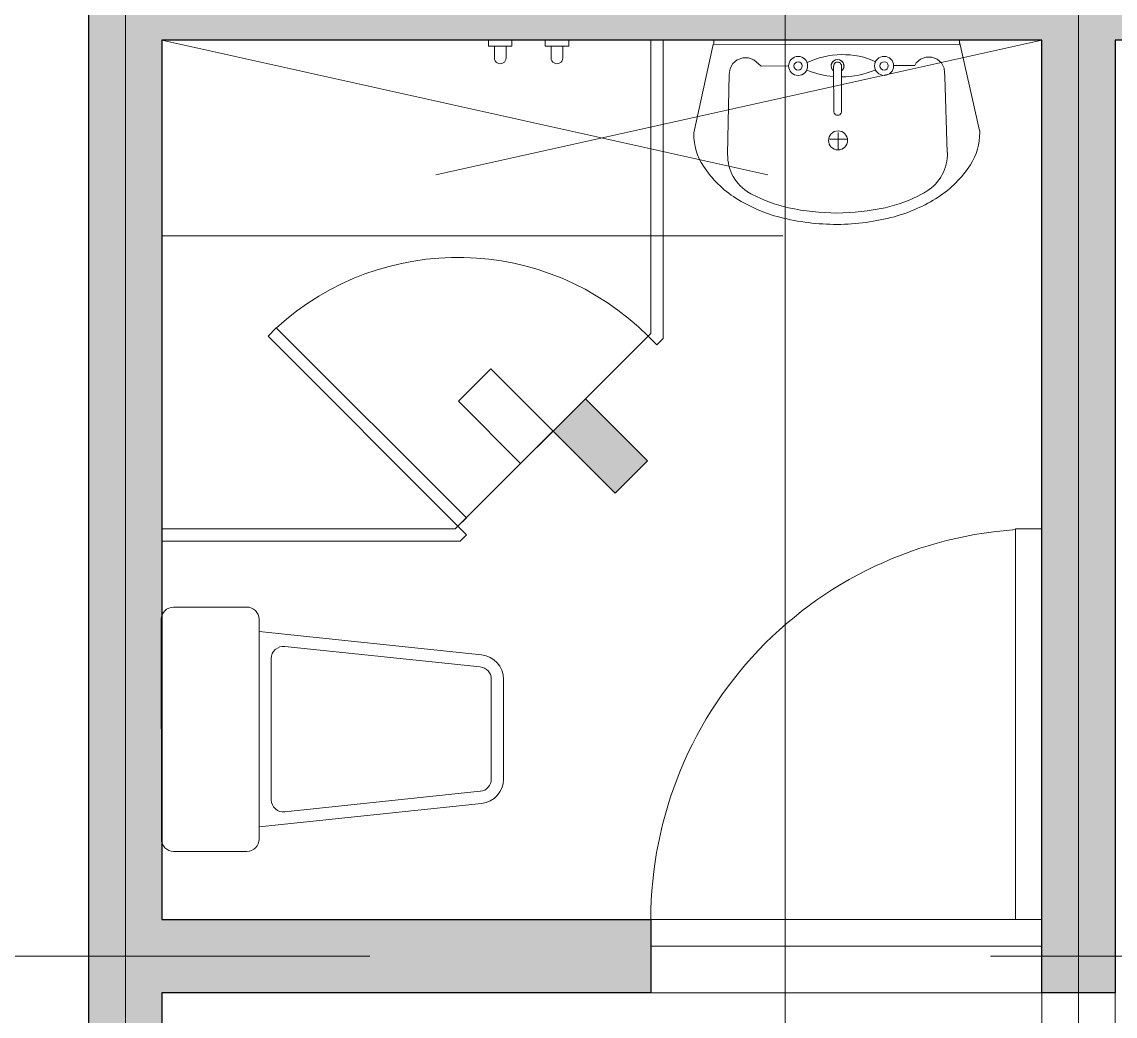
# Model space of a CAD drawing. Header units: metres. Extents: x -54 to 264, y -14 to 31.
# Drawn here: x 38.434 to 40.671, y 9.803 to 11.838 of the extents above; entities that cross this region are included whole.
import ezdxf

# ---------------------------------------------------------------- set-up
doc = ezdxf.new("R2010")
doc.units = ezdxf.units.M
doc.header["$LTSCALE"] = 0.001
doc.linetypes.add('CENTERX2', pattern=[101.6, 63.5, -12.7, 12.7, -12.7])
doc.linetypes.add('HIDDENX2', pattern=[19.05, 12.7, -6.35])
doc.layers.get('0').update_dxf_attribs({"lineweight": 13, "true_color": 0x000000})
for name, color, linetype, lineweight, true_color in [('JACH-Anotaciones-Cotas-NivelesPiso-Grals', 7, 'Continuous', 13, 0x000000), ('JACH-Anotaciones-Cotas-NivelesPiso-Grals @ 0.075', 7, 'Continuous', 13, 0x000000), ('Jach-Anotaciones-Hatch-Lum50%', 9, 'Continuous', 13, 0x808080), ('Jach-Anotaciones-Hatch-Lum80%', 250, 'Continuous', 13, 0x333333), ('JACH-Anotaciones-Lineas-EJES', 7, 'CENTERX2', 9, 0x666666), ('JACH-Arq-Lineas-Piso', 7, 'Continuous', 13, 0x1a1a1a), ('JACH-Arq-Lineas-Proyeccion', 250, 'HIDDENX2', 13, 0x333333), ('JACH-Arq-Líneas-ProyeccionCerramientos', 7, 'HIDDENX2', 13, 0x000000), ('JACH-Arq-Mobiliario01-', 250, 'Continuous', 9, 0x333333), ('JACH-Arq-Muros01-Carga', 7, 'Continuous', 25, 0x000000), ('JACH-Arq-Puertas01-', 7, 'Continuous', 13, 0x404040), ('JACH-Arq-Ventanas-BajasyPisoTecho', 7, 'Continuous', 13, 0x404040)]:
    doc.layers.add(name, color=color, linetype=linetype, lineweight=lineweight, true_color=true_color)

# ---------------------------------------------------------------- blocks, each defined once
blk = doc.blocks.new('*U69')
at = {"lineweight": 0, "ltscale": 100}
blk.add_wipeout([(-0.925, 0.17), (-0.925, -0.02), (-0.125, -0.02), (-0.125, 0.17)], dxfattribs=at).dxf.layer = 'Jach-Anotaciones-Hatch-Lum50%'
at = {"lineweight": 0}
blk.add_arc((-0.925, 0), 0.8, 270, 0, dxfattribs=at)
at = {"lineweight": 30}
blk.add_wipeout([(-0.871, 0), (-0.871, -0.8), (-0.925, -0.8), (-0.925, 0)], dxfattribs=at)
blk.add_lwpolyline([(-0.871, 0), (-0.871, -0.8), (-0.925, -0.8), (-0.925, 0)], close=True)
at = {"layer": 'Jach-Anotaciones-Hatch-Lum50%', "color": 9}
blk.add_lwpolyline([(-0.925, 0.054), (-0.125, 0.054), (-0.125, 0), (-0.925, 0)], close=True, dxfattribs=at)
blk = doc.blocks.new('A$C274B7A8C')
for p, q in [((0.025, 0.7), (0.475, 0.7)), ((0, 0.525), (0, 0.675)), ((0.5, 0.675), (0.5, 0.525)), ((0.475, 0.5), (0.025, 0.5)), ((0.05, 0.5), (0.0979, 0.0448)), ((0.4021, 0.0448), (0.45, 0.5)), ((0.1055, 0.475), (0.3945, 0.475)), ((0.0807, 0.4474), (0.1228, 0.0474)), ((0.3772, 0.0474), (0.4193, 0.4474)), ((0.1476, 0.025), (0.3524, 0.025)), ((0.1476, 0), (0.3524, 0))]:
    blk.add_line(p, q)
for centre, radius, start, end in [((0.025, 0.675), 0.025, 90, 180), ((0.475, 0.675), 0.025, 0, 90), ((0.025, 0.525), 0.025, 180, 270), ((0.475, 0.525), 0.025, 270, 0), ((0.1055, 0.45), 0.025, 90, 186.009), ((0.3945, 0.45), 0.025, 353.991, 90), ((0.1476, 0.05), 0.05, 186.009, 270), ((0.1476, 0.05), 0.025, 186.009, 270), ((0.3524, 0.05), 0.025, 270, 353.991), ((0.3524, 0.05), 0.05, 270, 353.991)]:
    blk.add_arc(centre, radius, start, end)
blk = doc.blocks.new('A$C6AA41FE3')
at = {"linetype": 'ByBlock'}
for p, q in [((0.1919, 0.5849), (0.3733, 0.5439)), ((0.3687, 0.04), (0.3687, 0.5439)), ((0.3687, 0.5439), (0.3772, 0.5439)), ((0.3772, 0.0411), (0.3772, 0.5439)), ((0.3026, 0.514), (0.1469, 0.5187)), ((0.32, 0.5127), (0.3026, 0.514)), ((0.3305, 0.5069), (0.32, 0.5127)), ((0.3383, 0.4979), (0.3305, 0.5069)), ((0.3425, 0.4869), (0.3383, 0.4979)), ((0.3383, 0.4642), (0.3425, 0.4752)), ((0.3425, 0.4752), (0.3425, 0.4869)), ((0.3251, 0.409), (0.3253, 0.4524)), ((0.3253, 0.4524), (0.3305, 0.4553)), ((0.3305, 0.4553), (0.3383, 0.4642)), ((0.1747, 0.3146), (0.1747, 0.2774)), ((0.1525, 0.2951), (0.1884, 0.2951)), ((0.2326, 0.3025), (0.3243, 0.3025)), ((0.2326, 0.3021), (0.2326, 0.3025)), ((0.3243, 0.3025), (0.3243, 0.3024)), ((0.2326, 0.2863), (0.2326, 0.2867)), ((0.3243, 0.2863), (0.2326, 0.2863)), ((0.3243, 0.2864), (0.3243, 0.2863)), ((0.3243, 0.1379), (0.3245, 0.1941)), ((0.3374, 0.1229), (0.3243, 0.1379)), ((0.3415, 0.1119), (0.3374, 0.1229)), ((0.3415, 0.1002), (0.3415, 0.1119)), ((0.3374, 0.0892), (0.3415, 0.1002)), ((0.144, 0.0693), (0.3071, 0.0724)), ((0.3071, 0.0724), (0.3191, 0.0744)), ((0.3191, 0.0744), (0.3296, 0.0802)), ((0.3296, 0.0802), (0.3374, 0.0892)), ((0.188, 0), (0.3687, 0.04)), ((0.3772, 0.0411), (0.3687, 0.0411))]:
    blk.add_line(p, q, dxfattribs=at)
for centre, radius in [((0.3245, 0.3895), 0.0195), ((0.3245, 0.3895), 0.00849), ((0.172, 0.2951), 0.0195), ((0.3245, 0.2136), 0.0195), ((0.3245, 0.2136), 0.00849)]:
    blk.add_circle(centre, radius, dxfattribs=at)
for centre, radius, start, end in [((0.1864, 0.4671), 0.118, 89.1785, 123.1413), ((0.1877, 0.4667), 0.1183, 87.9266, 89.8113), ((0.241, 0.3799), 0.2208, 122.6461, 147.0936), ((0.1441, 0.4288), 0.09, 88.2595, 147.7588), ((0.3304, 0.324), 0.3262, 147.383, 164.6821), ((0.2193, 0.3814), 0.1789, 147.7588, 151.7723), ((0.3272, 0.3256), 0.3003, 152.1306, 167.3001), ((0.4743, 0.289), 0.4743, 165.1956, 179.4863), ((0.5, 0.2906), 0.4766, 167.7656, 179.7702), ((0.4839, 0.3016), 0.1818, 157.4645, 179.7061), ((0.1798, 0.3042), 0.1678, 334.4875, 24.1794), ((0.4743, 0.2935), 0.4743, 180.0316, 194.3223), ((0.5, 0.2944), 0.4766, 180.2298, 192.2344), ((0.2312, 0.2944), 0.0078, 80.1551, 279.8449), ((0.3243, 0.2944), 0.013, 218.4979, 141.5021), ((0.3243, 0.2944), 0.0134, 270, 90), ((0.3243, 0.2944), 0.00798, 270, 90), ((0.4839, 0.3016), 0.1818, 184.8087, 202.5355), ((0.3272, 0.2594), 0.3003, 192.6999, 207.8694), ((0.33, 0.2597), 0.3262, 194.841, 212.14), ((0.2193, 0.2037), 0.1789, 208.2281, 209.9799), ((0.1423, 0.1592), 0.09, 209.9799, 271.0537), ((0.2402, 0.2046), 0.2208, 212.4413, 236.8887), ((0.1848, 0.1179), 0.1179, 236.4084, 270.3713), ((0.1861, 0.1183), 0.1183, 269.7541, 270.9471)]:
    blk.add_arc(centre, radius, start, end, dxfattribs=at)
blk = doc.blocks.new('*U86')
at = {"lineweight": 0, "ltscale": 100}
h = blk.add_hatch(color=256, dxfattribs=at)
h.dxf.hatch_style = 1
h.paths.add_polyline_path([(0, 0), (0, -1.25), (2.4, -1.25), (2.4, 0)])
for points in [[(-2.4, 1.25), (-2.4, 0), (0, 0), (0, 1.25)], [(0, 0), (0, -1.25), (2.4, -1.25), (2.4, 0)]]:
    blk.add_lwpolyline(points, close=True, dxfattribs=at)
blk = doc.blocks.new('*U590')
at = {"layer": 'JACH-Anotaciones-Cotas-NivelesPiso-Grals @ 0.075', "xscale": -0.07500000000000002, "yscale": 0.07500000000000002, "zscale": 0.07500000000000002, "rotation": 135.000000000005}
blk.add_blockref('*U86', (39.5209, 11), dxfattribs=at)

msp = doc.modelspace()

# ---------------------------------------------------------------- linework, layer by layer
at = {"layer": 'JACH-Anotaciones-Lineas-EJES', "ltscale": 100}
for points in [[(38.6459, -2.3956), (38.6459, 25.8947)], [(40.5959, -2.4024), (40.5959, 25.8879)]]:
    msp.add_lwpolyline(points, dxfattribs=at)
at = {"layer": 'JACH-Arq-Lineas-Proyeccion', "ltscale": 100}
msp.add_lwpolyline([(38.7209, 11.4), (40.5209, 11.4), (40.5209, 11.8), (38.7209, 11.8)], close=True, dxfattribs=at)
for points in [[(38.7209, 11.8), (40.5209, 11.4)], [(40.5209, 11.8), (38.7209, 11.4)]]:
    msp.add_lwpolyline(points, dxfattribs=at)
at = {"layer": 'JACH-Arq-Mobiliario01-'}
for p, q in [((39.3889, 11.8), (39.3889, 11.788)), ((39.4369, 11.8), (39.3889, 11.8)), ((39.4369, 11.788), (39.3889, 11.788)), ((39.4009, 11.788), (39.4009, 11.764)), ((39.4249, 11.788), (39.4249, 11.764)), ((39.4369, 11.8), (39.4369, 11.788)), ((39.5049, 11.8), (39.5049, 11.788)), ((39.5049, 11.8), (39.5529, 11.8)), ((39.5049, 11.788), (39.5529, 11.788)), ((39.5169, 11.788), (39.5169, 11.764)), ((39.5409, 11.788), (39.5409, 11.764)), ((39.5529, 11.8), (39.5529, 11.788))]:
    msp.add_line(p, q, dxfattribs=at)
at = {"layer": 'JACH-Arq-Mobiliario01-', "extrusion": (0, 0, -1)}
for centre in [(39.4129, 11.764), (39.5289, 11.764)]:
    msp.add_ellipse(centre, major_axis=(-0.00849, 0.00849), ratio=1, start_param=2.356194, end_param=5.497787, dxfattribs=at)
at = {"layer": 'JACH-Arq-Ventanas-BajasyPisoTecho', "ltscale": 100}
for points in [[(39.7209, 11.8), (39.7209, 11.2), (39.7153, 11.1945)], [(39.7459, 11.8), (39.7459, 11.1896), (39.733, 11.1768)], [(39.7153, 11.1945), (39.733, 11.1768)], [(39.3264, 10.8055), (39.3209, 10.8), (38.7209, 10.8)], [(39.3264, 10.8055), (39.3441, 10.7879)], [(39.3441, 10.7879), (39.3312, 10.775), (38.7209, 10.775)]]:
    msp.add_lwpolyline(points, dxfattribs=at)
msp.add_lwpolyline([(38.9379, 11.1941), (39.3264, 10.8055), (39.3436, 10.8227), (38.9547, 11.2116)], close=True, dxfattribs=at)
msp.add_arc((39.3264, 10.8055), 0.55, 45, 132.467, dxfattribs=at)

# ---------------------------------------------------------------- block references
at = {"layer": 'JACH-Arq-Mobiliario01-', "ltscale": 100, "xscale": -1, "rotation": 270.0503622611195}
msp.add_blockref('A$C6AA41FE3', (39.809, 11.4228), dxfattribs=at)
at = {"layer": 'JACH-Arq-Mobiliario01-', "ltscale": 100, "rotation": 90.02014201114538}
msp.add_blockref('A$C274B7A8C', (39.4196, 10.14), dxfattribs=at)
at = {"layer": 'JACH-Arq-Puertas01-', "ltscale": 100, "rotation": 180}
msp.add_blockref('*U69', (39.5959, 10), dxfattribs=at)

# ---------------------------------------------------------------- next in the draw order: hatches: boundary and pattern name
at = {"layer": 'Jach-Anotaciones-Hatch-Lum80%', "ltscale": 100}
h = msp.add_hatch(color=256, dxfattribs=at)
h.dxf.hatch_style = 1
h.paths.add_polyline_path([(38.7209, 9.85), (38.7209, 9.775), (38.5709, 9.775), (38.5709, 9.85), (38.5709, 11.8), (38.5709, 12.675), (38.7209, 12.675), (38.7209, 11.95), (40.5209, 11.95), (40.5209, 12.6), (40.6709, 12.6), (40.6709, 11.95), (44.2209, 11.95), (44.2209, 12.6), (44.5209, 12.6), (44.5209, 12.45), (44.3709, 12.45), (44.3709, 10), (44.5209, 10), (44.5209, 9.85), (44.2209, 9.85), (44.2209, 11.8), (40.6709, 11.8), (40.6709, 9.85), (40.5209, 9.85), (40.5209, 11.8), (38.7209, 11.8), (38.7209, 10), (39.7209, 10), (39.7209, 9.85)])

# ---------------------------------------------------------------- next in the draw order: linework, layer by layer
at = {"layer": 'JACH-Anotaciones-Lineas-EJES', "ltscale": 100}
for points in [[(39.9959, -2.375), (39.9959, 25.89)], [(22.6359, 9.925), (52.1472, 9.925)]]:
    msp.add_lwpolyline(points, dxfattribs=at)
at = {"layer": 'JACH-Arq-Lineas-Piso', "ltscale": 100}
msp.add_lwpolyline([(39.7153, 11.1945), (39.3264, 10.8055)], dxfattribs=at)
at = {"layer": 'JACH-Arq-Líneas-ProyeccionCerramientos', "lineweight": 0, "ltscale": 100}
for points in [[(39.7209, 10), (40.5209, 10), (40.5209, 9.85), (39.7209, 9.85)], [(40.5209, 9.85), (40.6709, 9.85), (40.6709, 8.7), (40.5209, 8.7)]]:
    msp.add_lwpolyline(points, close=True, dxfattribs=at)
at = {"layer": 'JACH-Arq-Muros01-Carga', "color": 3, "ltscale": 100}
msp.add_lwpolyline([(44.5209, 9.85), (44.2209, 9.85), (44.2209, 11.8), (40.6709, 11.8), (40.6709, 9.85), (40.5209, 9.85), (40.5209, 11.8), (38.7209, 11.8), (38.7209, 10), (39.7209, 10), (39.7209, 9.85), (38.7209, 9.85), (38.7209, 9.775), (38.5709, 9.775), (38.5709, 9.85), (38.5709, 11.8), (38.5709, 12.675)], dxfattribs=at)

# ---------------------------------------------------------------- next in the draw order: block references
at = {"layer": 'JACH-Anotaciones-Cotas-NivelesPiso-Grals', "lineweight": 0}
msp.add_blockref('*U590', (0, 0), dxfattribs=at)

doc.saveas('drawing.dxf')
